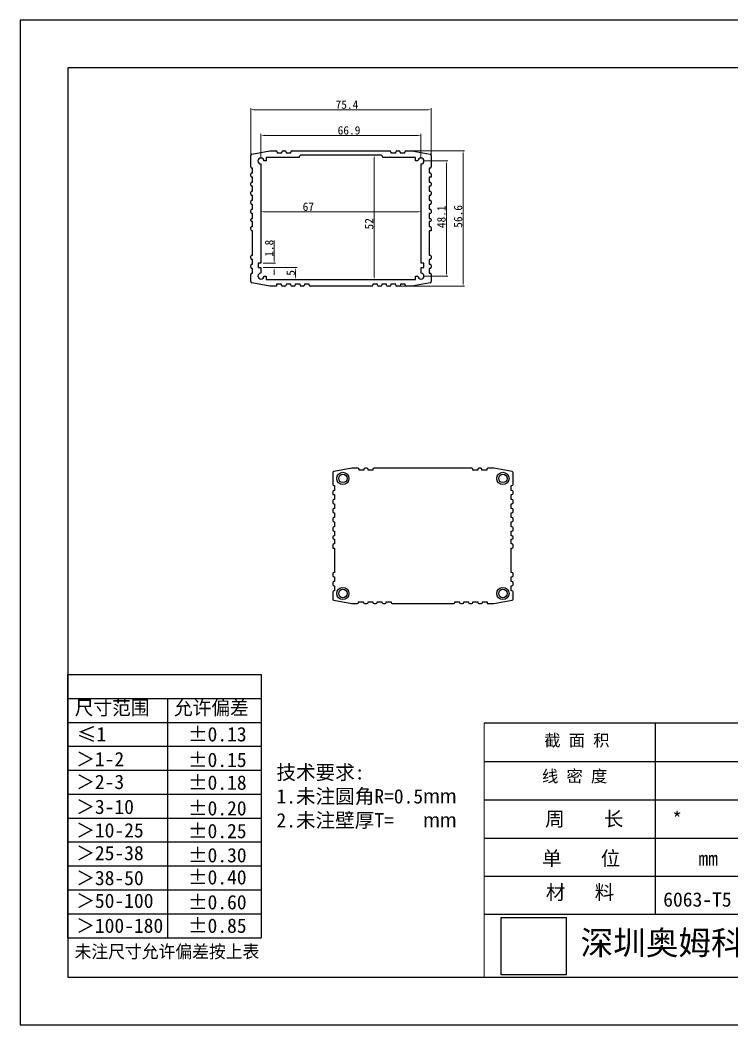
# Model space of a CAD drawing. Header units: millimetres. Extents: x 2693 to 3287, y 268 to 688.
# Drawn here: x 2693.1 to 2990.6, y 267.8 to 687.8 of the extents above; entities that cross this region are included whole.
import ezdxf

# ---------------------------------------------------------------- set-up
doc = ezdxf.new("R2010")
doc.units = ezdxf.units.MM
doc.header["$PDMODE"] = 2
doc.header["$PDSIZE"] = 3
doc.dimstyles.new('ISO-25$0', dxfattribs={"dimtxt": 3.5, "dimasz": 1.5, "dimexe": 0.6, "dimexo": 1, "dimgap": 0.3, "dimtad": 1, "dimdsep": 46, "dimtxsty": 'Standard', "dimcen": 0, "dimaunit": 1, "dimadec": 0, "dimazin": 3, "dimtfac": 1, "dimtofl": 0, "dimtmove": 0, "dimatfit": 3, "dimfxl": 1, "dimlwd": 9, "dimlwe": 9, "dimarcsym": 0})
picture_1 = doc.add_image_def('image1.png', size_in_pixel=(283, 248))

# ---------------------------------------------------------------- blocks, each defined once
blk = doc.blocks.new('*D1')
at = {"color": 0, "lineweight": 9}
for p, q in [((2793.78, 629.96), (2793.78, 640.26)), ((2795.28, 639.66), (2859.18, 639.66)), ((2860.68, 629.96), (2860.68, 640.26))]:
    blk.add_line(p, q, dxfattribs=at)
at = {"color": 0}
for points in [[(2795.28, 639.91), (2795.28, 639.41), (2793.78, 639.66)], [(2859.18, 639.91), (2859.18, 639.41), (2860.68, 639.66)]]:
    blk.add_solid(points, dxfattribs=at)
at = {"layer": 'Defpoints', "color": 0}
for p in [(2860.68, 639.66), (2793.78, 628.96), (2860.68, 628.96)]:
    blk.add_point(p, dxfattribs=at)
at = {"color": 0, "insert": (2830.61, 641.74), "char_height": 3.5, "attachment_point": 5}
blk.add_mtext('66.9', dxfattribs=at)
blk = doc.blocks.new('*D2')
at = {"color": 0, "lineweight": 9}
for p, q in [((2789.53, 629.88), (2789.53, 650.98)), ((2791.03, 650.38), (2863.43, 650.38)), ((2864.93, 629.88), (2864.93, 650.98))]:
    blk.add_line(p, q, dxfattribs=at)
at = {"color": 0}
for points in [[(2791.03, 650.63), (2791.03, 650.13), (2789.53, 650.38)], [(2863.43, 650.63), (2863.43, 650.13), (2864.93, 650.38)]]:
    blk.add_solid(points, dxfattribs=at)
at = {"layer": 'Defpoints', "color": 0}
for p in [(2864.93, 650.38), (2789.53, 628.88), (2864.93, 628.88)]:
    blk.add_point(p, dxfattribs=at)
at = {"color": 0, "insert": (2829.75, 652.5), "char_height": 3.5, "attachment_point": 5}
blk.add_mtext('75.4', dxfattribs=at)
blk = doc.blocks.new('*D3')
at = {"color": 0, "lineweight": 9}
for p, q in [((2793.73, 607.96), (2793.73, 608.33)), ((2795.23, 607.73), (2859.23, 607.73)), ((2860.73, 607.96), (2860.73, 608.33))]:
    blk.add_line(p, q, dxfattribs=at)
at = {"color": 0}
for points in [[(2795.23, 607.98), (2795.23, 607.48), (2793.73, 607.73)], [(2859.23, 607.98), (2859.23, 607.48), (2860.73, 607.73)]]:
    blk.add_solid(points, dxfattribs=at)
at = {"layer": 'Defpoints', "color": 0}
for p in [(2793.73, 606.96), (2860.73, 607.73), (2860.73, 606.96)]:
    blk.add_point(p, dxfattribs=at)
at = {"color": 0, "insert": (2813.61, 609.81), "char_height": 3.5, "attachment_point": 5}
blk.add_mtext('67', dxfattribs=at)
blk = doc.blocks.new('*D4')
at = {"color": 0, "lineweight": 9}
for p, q in [((2828.23, 631.41), (2841.72, 631.41)), ((2841.12, 629.91), (2841.12, 580.91)), ((2828.23, 579.41), (2841.72, 579.41))]:
    blk.add_line(p, q, dxfattribs=at)
at = {"color": 0}
for points in [[(2840.87, 629.91), (2841.37, 629.91), (2841.12, 631.41)], [(2840.87, 580.91), (2841.37, 580.91), (2841.12, 579.41)]]:
    blk.add_solid(points, dxfattribs=at)
at = {"layer": 'Defpoints', "color": 0}
for p in [(2827.23, 631.41), (2827.23, 579.41), (2841.12, 579.41)]:
    blk.add_point(p, dxfattribs=at)
at = {"color": 0, "insert": (2839.03, 602.7), "char_height": 3.5, "attachment_point": 5, "rotation": 90}
blk.add_mtext('52', dxfattribs=at)
blk = doc.blocks.new('*D5')
at = {"color": 0, "lineweight": 9}
for p, q in [((2856.68, 633.21), (2878.89, 633.21)), ((2878.29, 631.71), (2878.29, 578.11)), ((2852.13, 576.61), (2878.89, 576.61))]:
    blk.add_line(p, q, dxfattribs=at)
at = {"color": 0}
for points in [[(2878.04, 631.71), (2878.54, 631.71), (2878.29, 633.21)], [(2878.04, 578.11), (2878.54, 578.11), (2878.29, 576.61)]]:
    blk.add_solid(points, dxfattribs=at)
at = {"layer": 'Defpoints', "color": 0}
for p in [(2855.68, 633.21), (2851.13, 576.61), (2878.29, 576.61)]:
    blk.add_point(p, dxfattribs=at)
at = {"color": 0, "insert": (2876.21, 605.79), "char_height": 3.5, "attachment_point": 5, "rotation": 90}
blk.add_mtext('56.6', dxfattribs=at)
blk = doc.blocks.new('*D6')
at = {"color": 0, "lineweight": 9}
for p, q in [((2861.68, 628.96), (2871.94, 628.96)), ((2871.34, 627.46), (2871.34, 582.36)), ((2861.68, 580.86), (2871.94, 580.86))]:
    blk.add_line(p, q, dxfattribs=at)
at = {"color": 0}
for points in [[(2871.09, 627.46), (2871.59, 627.46), (2871.34, 628.96)], [(2871.09, 582.36), (2871.59, 582.36), (2871.34, 580.86)]]:
    blk.add_solid(points, dxfattribs=at)
at = {"layer": 'Defpoints', "color": 0}
for p in [(2860.68, 628.96), (2860.68, 580.86), (2871.34, 580.86)]:
    blk.add_point(p, dxfattribs=at)
at = {"color": 0, "insert": (2869.22, 605.63), "char_height": 3.5, "attachment_point": 5, "rotation": 90}
blk.add_mtext('48.1', dxfattribs=at)
blk = doc.blocks.new('*D7')
at = {"color": 0, "lineweight": 9}
for p, q in [((2799.32, 587.71), (2799.32, 595.71)), ((2794.73, 586.21), (2799.92, 586.21)), ((2794.73, 584.41), (2799.92, 584.41)), ((2799.32, 582.91), (2799.32, 581.41))]:
    blk.add_line(p, q, dxfattribs=at)
at = {"color": 0}
for points in [[(2799.07, 587.71), (2799.57, 587.71), (2799.32, 586.21)], [(2799.07, 582.91), (2799.57, 582.91), (2799.32, 584.41)]]:
    blk.add_solid(points, dxfattribs=at)
at = {"layer": 'Defpoints', "color": 0}
for p in [(2793.73, 586.21), (2793.73, 584.41), (2799.32, 584.41)]:
    blk.add_point(p, dxfattribs=at)
at = {"color": 0, "insert": (2797.23, 592.46), "char_height": 3.5, "attachment_point": 5, "rotation": 90}
blk.add_mtext('1.8', dxfattribs=at)
blk = doc.blocks.new('*D8')
at = {"color": 0, "lineweight": 9}
for p, q in [((2794.73, 584.41), (2808.9, 584.41)), ((2808.3, 582.91), (2808.3, 580.91)), ((2797.03, 579.41), (2808.9, 579.41))]:
    blk.add_line(p, q, dxfattribs=at)
at = {"color": 0}
for points in [[(2808.05, 582.91), (2808.55, 582.91), (2808.3, 584.41)], [(2808.05, 580.91), (2808.55, 580.91), (2808.3, 579.41)]]:
    blk.add_solid(points, dxfattribs=at)
at = {"layer": 'Defpoints', "color": 0}
for p in [(2793.73, 584.41), (2796.03, 579.41), (2808.3, 579.41)]:
    blk.add_point(p, dxfattribs=at)
at = {"color": 0, "insert": (2806.22, 582.18), "char_height": 3.5, "attachment_point": 5, "rotation": 90}
blk.add_mtext('5', dxfattribs=at)

msp = doc.modelspace()

# ---------------------------------------------------------------- linework, layer by layer
at = {"color": 7, "linetype": 'Continuous'}
for p, q in [((2789.527, 626.465), (2789.527, 631.29)), ((2789.935, 631.782), (2797.527, 633.205)), ((2796.027, 630.405), (2796.027, 628.955)), ((2809.727, 630.405), (2796.027, 630.405)), ((2797.527, 633.205), (2800.027, 633.205)), ((2800.527, 632.705), (2800.527, 632.405)), ((2800.527, 632.405), (2802.527, 632.405)), ((2802.527, 632.405), (2802.527, 632.705)), ((2803.027, 633.205), (2803.827, 633.205)), ((2804.327, 632.705), (2804.327, 632.405)), ((2804.327, 632.405), (2806.327, 632.405)), ((2806.327, 632.405), (2806.327, 632.705)), ((2806.827, 633.205), (2847.627, 633.205)), ((2843.727, 631.405), (2810.727, 631.405)), ((2858.427, 630.405), (2844.727, 630.405)), ((2848.127, 632.705), (2848.127, 632.405)), ((2848.127, 632.405), (2850.127, 632.405)), ((2850.127, 632.405), (2850.127, 632.705)), ((2850.627, 633.205), (2851.427, 633.205)), ((2851.927, 632.705), (2851.927, 632.405)), ((2851.927, 632.405), (2853.927, 632.405)), ((2853.927, 632.405), (2853.927, 632.705)), ((2854.427, 633.205), (2856.927, 633.205)), ((2856.927, 633.205), (2864.52, 631.782)), ((2858.427, 628.955), (2858.427, 630.405)), ((2864.927, 631.29), (2864.927, 626.465)), ((2790.327, 625.965), (2790.027, 625.965)), ((2790.327, 623.965), (2790.327, 625.965)), ((2793.727, 627.706), (2793.727, 586.205)), ((2796.027, 628.955), (2795.027, 628.955)), ((2859.427, 628.955), (2858.427, 628.955)), ((2860.727, 586.205), (2860.727, 627.706)), ((2864.127, 625.965), (2864.127, 623.965)), ((2864.427, 625.965), (2864.127, 625.965)), ((2789.527, 622.665), (2789.527, 623.465)), ((2790.027, 623.965), (2790.327, 623.965)), ((2790.327, 622.165), (2790.027, 622.165)), ((2790.327, 620.165), (2790.327, 622.165)), ((2864.127, 623.965), (2864.427, 623.965)), ((2864.927, 622.165), (2864.127, 622.165)), ((2864.127, 622.165), (2864.127, 620.165)), ((2864.927, 623.465), (2864.927, 622.165)), ((2789.527, 618.865), (2789.527, 619.665)), ((2790.027, 620.165), (2790.327, 620.165)), ((2790.327, 618.365), (2790.027, 618.365)), ((2790.327, 616.365), (2790.327, 618.365)), ((2864.127, 620.165), (2864.427, 620.165)), ((2864.427, 618.365), (2864.127, 618.365)), ((2864.127, 618.365), (2864.127, 616.365)), ((2864.927, 619.665), (2864.927, 618.865)), ((2789.527, 615.065), (2789.527, 615.865)), ((2790.027, 616.365), (2790.327, 616.365)), ((2790.327, 614.565), (2790.027, 614.565)), ((2790.327, 612.565), (2790.327, 614.565)), ((2864.127, 616.365), (2864.427, 616.365)), ((2864.427, 614.565), (2864.127, 614.565)), ((2864.127, 614.565), (2864.127, 612.565)), ((2864.927, 615.865), (2864.927, 615.065)), ((2789.527, 611.265), (2789.527, 612.065)), ((2790.027, 612.565), (2790.327, 612.565)), ((2790.327, 610.765), (2790.027, 610.765)), ((2790.327, 608.765), (2790.327, 610.765)), ((2864.127, 612.565), (2864.427, 612.565)), ((2864.427, 610.765), (2864.127, 610.765)), ((2864.127, 610.765), (2864.127, 608.765)), ((2864.927, 612.065), (2864.927, 611.265)), ((2789.527, 607.465), (2789.527, 608.265)), ((2790.027, 608.765), (2790.327, 608.765)), ((2790.327, 606.965), (2790.027, 606.965)), ((2790.027, 604.965), (2790.327, 604.965)), ((2790.327, 604.965), (2790.327, 606.965)), ((2864.127, 608.765), (2864.427, 608.765)), ((2864.427, 606.965), (2864.127, 606.965)), ((2864.127, 606.965), (2864.127, 604.965)), ((2864.127, 604.965), (2864.427, 604.965)), ((2864.927, 608.265), (2864.927, 607.465)), ((2789.527, 604.123), (2789.527, 604.465)), ((2789.527, 600.323), (2789.527, 601.123)), ((2790.327, 603.623), (2790.027, 603.623)), ((2790.027, 601.623), (2790.327, 601.623)), ((2790.327, 601.623), (2790.327, 603.623)), ((2864.427, 603.623), (2864.127, 603.623)), ((2864.127, 603.623), (2864.127, 601.623)), ((2864.127, 601.623), (2864.427, 601.623)), ((2864.927, 604.465), (2864.927, 604.123)), ((2864.927, 601.123), (2864.927, 599.823)), ((2790.327, 599.823), (2790.027, 599.823)), ((2790.327, 589.633), (2790.327, 599.823)), ((2864.927, 599.823), (2864.127, 599.823)), ((2864.127, 599.823), (2864.127, 589.633)), ((2789.527, 588.333), (2789.527, 589.133)), ((2790.027, 589.633), (2790.327, 589.633)), ((2864.127, 589.633), (2864.427, 589.633)), ((2864.927, 589.133), (2864.927, 588.333)), ((2789.527, 584.533), (2789.527, 585.333)), ((2790.327, 587.833), (2790.027, 587.833)), ((2790.027, 585.833), (2790.327, 585.833)), ((2790.327, 584.033), (2790.027, 584.033)), ((2790.327, 585.833), (2790.327, 587.833)), ((2790.327, 582.033), (2790.327, 584.033)), ((2792.596, 586.205), (2792.596, 584.405)), ((2793.727, 586.205), (2792.596, 586.205)), ((2792.596, 584.405), (2793.727, 584.405)), ((2793.727, 584.405), (2793.727, 582.104)), ((2861.859, 586.205), (2860.727, 586.205)), ((2860.727, 584.405), (2861.859, 584.405)), ((2860.727, 582.104), (2860.727, 584.405)), ((2861.859, 584.405), (2861.859, 586.205)), ((2864.427, 587.833), (2864.127, 587.833)), ((2864.127, 587.833), (2864.127, 585.833)), ((2864.127, 585.833), (2864.427, 585.833)), ((2864.427, 584.033), (2864.127, 584.033)), ((2864.127, 584.033), (2864.127, 582.033)), ((2864.927, 585.333), (2864.927, 584.533)), ((2789.527, 578.52), (2789.527, 581.533)), ((2790.027, 582.033), (2790.327, 582.033)), ((2795.027, 580.855), (2796.027, 580.855)), ((2796.027, 580.855), (2796.027, 579.405)), ((2858.427, 580.855), (2859.427, 580.855)), ((2858.427, 579.405), (2858.427, 580.855)), ((2864.127, 582.033), (2864.427, 582.033)), ((2864.927, 581.533), (2864.927, 578.52)), ((2797.527, 576.605), (2789.935, 578.029)), ((2796.027, 579.405), (2858.427, 579.405)), ((2800.332, 576.605), (2797.527, 576.605)), ((2800.332, 577.405), (2800.332, 576.605)), ((2802.332, 577.405), (2800.332, 577.405)), ((2802.332, 577.105), (2802.332, 577.405)), ((2803.827, 576.605), (2802.832, 576.605)), ((2804.327, 577.405), (2804.327, 577.105)), ((2806.327, 577.405), (2804.327, 577.405)), ((2806.327, 577.105), (2806.327, 577.405)), ((2807.627, 576.605), (2806.827, 576.605)), ((2808.127, 577.405), (2808.127, 577.105)), ((2810.127, 577.405), (2808.127, 577.405)), ((2810.127, 577.105), (2810.127, 577.405)), ((2811.427, 576.605), (2810.627, 576.605)), ((2811.927, 577.405), (2811.927, 577.105)), ((2813.927, 577.405), (2811.927, 577.405)), ((2813.927, 577.105), (2813.927, 577.405)), ((2840.027, 576.605), (2814.427, 576.605)), ((2842.527, 577.405), (2840.527, 577.405)), ((2840.527, 577.405), (2840.527, 577.105)), ((2842.527, 577.105), (2842.527, 577.405)), ((2843.827, 576.605), (2843.027, 576.605)), ((2846.327, 577.405), (2844.327, 577.405)), ((2844.327, 577.405), (2844.327, 577.105)), ((2846.327, 577.105), (2846.327, 577.405)), ((2847.627, 576.605), (2846.827, 576.605)), ((2850.127, 577.405), (2848.127, 577.405)), ((2848.127, 577.405), (2848.127, 577.105)), ((2850.127, 577.105), (2850.127, 577.405)), ((2851.623, 576.605), (2850.627, 576.605)), ((2854.123, 577.405), (2852.123, 577.405)), ((2852.123, 577.405), (2852.123, 577.105)), ((2854.123, 577.105), (2854.123, 577.405)), ((2856.927, 576.605), (2854.623, 576.605)), ((2864.52, 578.029), (2856.927, 576.605)), ((2831.786, 500.521), (2824.194, 499.097)), ((2834.286, 500.521), (2831.786, 500.521)), ((2834.786, 499.721), (2834.786, 500.021)), ((2836.786, 500.021), (2836.786, 499.721)), ((2838.086, 500.521), (2837.286, 500.521)), ((2838.586, 499.721), (2838.586, 500.021)), ((2840.586, 500.021), (2840.586, 499.721)), ((2881.886, 500.521), (2841.086, 500.521)), ((2882.386, 499.721), (2882.386, 500.021)), ((2884.386, 500.021), (2884.386, 499.721)), ((2885.686, 500.521), (2884.886, 500.521)), ((2886.186, 499.721), (2886.186, 500.021)), ((2888.186, 500.021), (2888.186, 499.721)), ((2891.186, 500.521), (2888.686, 500.521)), ((2898.778, 499.097), (2891.186, 500.521)), ((2823.786, 498.606), (2823.786, 493.781)), ((2836.786, 499.721), (2834.786, 499.721)), ((2840.586, 499.721), (2838.586, 499.721)), ((2884.386, 499.721), (2882.386, 499.721)), ((2888.186, 499.721), (2886.186, 499.721)), ((2899.186, 493.781), (2899.186, 498.606)), ((2824.286, 493.281), (2824.586, 493.281)), ((2824.586, 493.281), (2824.586, 491.281)), ((2898.386, 493.281), (2898.686, 493.281)), ((2898.386, 491.281), (2898.386, 493.281)), ((2823.786, 490.781), (2823.786, 489.481)), ((2823.786, 489.481), (2824.586, 489.481)), ((2824.586, 491.281), (2824.286, 491.281)), ((2824.586, 487.481), (2824.286, 487.481)), ((2824.586, 489.481), (2824.586, 487.481)), ((2898.686, 491.281), (2898.386, 491.281)), ((2898.386, 489.481), (2898.686, 489.481)), ((2898.386, 487.481), (2898.386, 489.481)), ((2898.686, 487.481), (2898.386, 487.481)), ((2899.186, 489.981), (2899.186, 490.781)), ((2823.786, 486.981), (2823.786, 486.181)), ((2823.786, 483.181), (2823.786, 482.381)), ((2824.286, 485.681), (2824.586, 485.681)), ((2824.586, 483.681), (2824.286, 483.681)), ((2824.586, 485.681), (2824.586, 483.681)), ((2898.386, 485.681), (2898.686, 485.681)), ((2898.386, 483.681), (2898.386, 485.681)), ((2898.686, 483.681), (2898.386, 483.681)), ((2899.186, 486.181), (2899.186, 486.981)), ((2899.186, 482.381), (2899.186, 483.181)), ((2823.786, 479.381), (2823.786, 478.581)), ((2824.286, 481.881), (2824.586, 481.881)), ((2824.586, 479.881), (2824.286, 479.881)), ((2824.586, 481.881), (2824.586, 479.881)), ((2898.386, 481.881), (2898.686, 481.881)), ((2898.386, 479.881), (2898.386, 481.881)), ((2898.686, 479.881), (2898.386, 479.881)), ((2899.186, 478.581), (2899.186, 479.381)), ((2823.786, 475.581), (2823.786, 474.781)), ((2824.286, 478.081), (2824.586, 478.081)), ((2824.586, 476.081), (2824.286, 476.081)), ((2824.586, 478.081), (2824.586, 476.081)), ((2898.386, 478.081), (2898.686, 478.081)), ((2898.386, 476.081), (2898.386, 478.081)), ((2898.686, 476.081), (2898.386, 476.081)), ((2899.186, 474.781), (2899.186, 475.581)), ((2823.786, 471.781), (2823.786, 471.438)), ((2824.286, 474.281), (2824.586, 474.281)), ((2824.586, 472.281), (2824.286, 472.281)), ((2824.286, 470.938), (2824.586, 470.938)), ((2824.586, 474.281), (2824.586, 472.281)), ((2824.586, 470.938), (2824.586, 468.938)), ((2898.386, 474.281), (2898.686, 474.281)), ((2898.386, 472.281), (2898.386, 474.281)), ((2898.686, 472.281), (2898.386, 472.281)), ((2898.386, 470.938), (2898.686, 470.938)), ((2898.386, 468.938), (2898.386, 470.938)), ((2899.186, 471.438), (2899.186, 471.781)), ((2823.786, 468.438), (2823.786, 467.138)), ((2823.786, 467.138), (2824.586, 467.138)), ((2824.586, 468.938), (2824.286, 468.938)), ((2824.586, 467.138), (2824.586, 456.948)), ((2898.686, 468.938), (2898.386, 468.938)), ((2898.386, 467.138), (2898.686, 467.138)), ((2898.386, 456.948), (2898.386, 467.138)), ((2899.186, 467.638), (2899.186, 468.438)), ((2823.786, 456.448), (2823.786, 455.648)), ((2824.586, 456.948), (2824.286, 456.948)), ((2824.286, 455.148), (2824.586, 455.148)), ((2824.586, 455.148), (2824.586, 453.148)), ((2898.686, 456.948), (2898.386, 456.948)), ((2898.386, 455.148), (2898.686, 455.148)), ((2898.386, 453.148), (2898.386, 455.148)), ((2899.186, 455.648), (2899.186, 456.448)), ((2823.786, 452.648), (2823.786, 451.848)), ((2824.586, 453.148), (2824.286, 453.148)), ((2824.286, 451.348), (2824.586, 451.348)), ((2824.586, 451.348), (2824.586, 449.348)), ((2898.686, 453.148), (2898.386, 453.148)), ((2898.386, 451.348), (2898.686, 451.348)), ((2898.386, 449.348), (2898.386, 451.348)), ((2899.186, 451.848), (2899.186, 452.648)), ((2823.786, 448.848), (2823.786, 445.836)), ((2824.194, 445.344), (2831.786, 443.921)), ((2824.586, 449.348), (2824.286, 449.348)), ((2891.186, 443.921), (2898.778, 445.344)), ((2898.686, 449.348), (2898.386, 449.348)), ((2899.186, 445.836), (2899.186, 448.848)), ((2831.786, 443.921), (2834.091, 443.921)), ((2834.591, 444.721), (2836.591, 444.721)), ((2834.591, 444.421), (2834.591, 444.721)), ((2836.591, 444.721), (2836.591, 444.421)), ((2837.091, 443.921), (2838.086, 443.921)), ((2838.586, 444.721), (2840.586, 444.721)), ((2838.586, 444.421), (2838.586, 444.721)), ((2840.586, 444.721), (2840.586, 444.421)), ((2841.086, 443.921), (2841.886, 443.921)), ((2842.386, 444.721), (2844.386, 444.721)), ((2842.386, 444.421), (2842.386, 444.721)), ((2844.386, 444.721), (2844.386, 444.421)), ((2844.886, 443.921), (2845.686, 443.921)), ((2846.186, 444.721), (2848.186, 444.721)), ((2846.186, 444.421), (2846.186, 444.721)), ((2848.186, 444.721), (2848.186, 444.421)), ((2848.686, 443.921), (2874.286, 443.921)), ((2874.786, 444.721), (2876.786, 444.721)), ((2874.786, 444.421), (2874.786, 444.721)), ((2876.786, 444.721), (2876.786, 444.421)), ((2877.286, 443.921), (2878.086, 443.921)), ((2878.586, 444.721), (2880.586, 444.721)), ((2878.586, 444.421), (2878.586, 444.721)), ((2880.586, 444.721), (2880.586, 444.421)), ((2881.086, 443.921), (2881.886, 443.921)), ((2882.386, 444.721), (2884.386, 444.721)), ((2882.386, 444.421), (2882.386, 444.721)), ((2884.386, 444.721), (2884.386, 444.421)), ((2884.886, 443.921), (2885.881, 443.921)), ((2886.381, 444.721), (2888.381, 444.721)), ((2886.381, 444.421), (2886.381, 444.721)), ((2888.381, 444.721), (2888.381, 443.921)), ((2888.381, 443.921), (2891.186, 443.921))]:
    msp.add_line(p, q, dxfattribs=at)
for p, q in [((2713.121, 304.307), (2713.121, 414.307)), ((2713.121, 414.307), (2793.939, 414.307)), ((2793.939, 414.307), (2793.939, 304.307)), ((2713.121, 404.307), (2793.939, 404.307)), ((2754.853, 304.307), (2754.853, 404.307)), ((2713.121, 394.307), (2793.939, 394.307)), ((2713.121, 384.307), (2793.939, 384.307)), ((2713.121, 374.307), (2793.939, 374.307)), ((2713.121, 364.307), (2793.939, 364.307)), ((2713.121, 354.307), (2793.939, 354.307)), ((2713.121, 344.307), (2793.939, 344.307)), ((2713.121, 334.307), (2793.939, 334.307)), ((2713.121, 324.307), (2793.939, 324.307)), ((2713.121, 314.307), (2793.939, 314.307)), ((2713.121, 304.307), (2793.939, 304.307))]:
    msp.add_line(p, q)
at = {"lineweight": -3}
for p, q in [((3267.121, 393.947), (2887.121, 393.947)), ((2958.55, 393.947), (2958.55, 313.947)), ((2887.121, 377.947), (3267.121, 377.947)), ((2887.121, 361.947), (3009.978, 361.947)), ((2887.121, 345.947), (3009.978, 345.947)), ((2887.121, 329.947), (3267.121, 329.947)), ((3267.121, 313.947), (2887.121, 313.947))]:
    msp.add_line(p, q, dxfattribs=at)
at = {"lineweight": 9, "ltscale": 0.25}
msp.add_line((2887.121, 393.947), (2887.121, 287.843), dxfattribs=at)
for points in [[(3287.121, 267.843), (3287.121, 687.843), (2693.121, 687.843), (2693.121, 267.843)], [(2713.121, 287.843), (3267.121, 287.843), (3267.121, 667.843), (2713.121, 667.843)]]:
    msp.add_lwpolyline(points, close=True)
at = {"color": 7, "linetype": 'Continuous'}
for centre, radius in [((2828.036, 496.271), 2.55), ((2828.036, 496.271), 1.75), ((2894.936, 496.271), 2.55), ((2894.936, 496.271), 1.75), ((2828.036, 448.171), 2.55), ((2828.036, 448.171), 1.75), ((2894.936, 448.171), 2.55), ((2894.936, 448.171), 1.75)]:
    msp.add_circle(centre, radius, dxfattribs=at)
for centre, radius, start, end in [((2790.027, 631.29), 0.5, 100.61966, 180), ((2793.777, 628.955), 1.25, 0, 267.70756), ((2800.027, 632.705), 0.5, 0, 90), ((2803.027, 632.705), 0.5, 90, 180), ((2803.827, 632.705), 0.5, 0, 90), ((2806.827, 632.705), 0.5, 90, 180), ((2810.727, 630.405), 1, 90, 180), ((2843.727, 630.405), 1, 0, 90), ((2847.627, 632.705), 0.5, 0, 90), ((2850.627, 632.705), 0.5, 90, 180), ((2851.427, 632.705), 0.5, 0, 90), ((2854.427, 632.705), 0.5, 90, 180), ((2860.677, 628.955), 1.25, 272.29244, 180), ((2864.427, 631.29), 0.5, 0, 79.38034), ((2790.027, 626.465), 0.5, 180, 270), ((2864.427, 626.465), 0.5, 270, 0), ((2790.027, 623.465), 0.5, 90, 180), ((2790.027, 622.665), 0.5, 180, 270), ((2864.427, 623.465), 0.5, 0, 90), ((2790.027, 619.665), 0.5, 90, 180), ((2790.027, 618.865), 0.5, 180, 270), ((2864.427, 619.665), 0.5, 0, 90), ((2864.427, 618.865), 0.5, 270, 0), ((2790.027, 615.865), 0.5, 90, 180), ((2790.027, 615.065), 0.5, 180, 270), ((2864.427, 615.865), 0.5, 0, 90), ((2864.427, 615.065), 0.5, 270, 0), ((2790.027, 612.065), 0.5, 90, 180), ((2790.027, 611.265), 0.5, 180, 270), ((2864.427, 612.065), 0.5, 0, 90), ((2864.427, 611.265), 0.5, 270, 0), ((2790.027, 608.265), 0.5, 90, 180), ((2790.027, 607.465), 0.5, 180, 270), ((2790.027, 604.465), 0.5, 90, 180), ((2864.427, 608.265), 0.5, 0, 90), ((2864.427, 607.465), 0.5, 270, 0), ((2864.427, 604.465), 0.5, 0, 90), ((2790.027, 604.123), 0.5, 180, 270), ((2790.027, 601.123), 0.5, 90, 180), ((2864.427, 604.123), 0.5, 270, 0), ((2864.427, 601.123), 0.5, 0, 90), ((2790.027, 600.323), 0.5, 180, 270), ((2790.027, 589.133), 0.5, 90, 180), ((2790.027, 588.333), 0.5, 180, 270), ((2864.427, 589.133), 0.5, 0, 90), ((2864.427, 588.333), 0.5, 270, 0), ((2790.027, 585.333), 0.5, 90, 180), ((2790.027, 584.533), 0.5, 180, 270), ((2864.427, 585.333), 0.5, 0, 90), ((2864.427, 584.533), 0.5, 270, 0), ((2790.027, 581.533), 0.5, 90, 180), ((2793.777, 580.855), 1.25, 92.29244, 0), ((2860.677, 580.855), 1.25, 180, 87.70756), ((2864.427, 581.533), 0.5, 0, 90), ((2790.027, 578.52), 0.5, 180, 259.38034), ((2802.832, 577.105), 0.5, 180, 270), ((2803.827, 577.105), 0.5, 270, 0), ((2806.827, 577.105), 0.5, 180, 270), ((2807.627, 577.105), 0.5, 270, 0), ((2810.627, 577.105), 0.5, 180, 270), ((2811.427, 577.105), 0.5, 270, 0), ((2814.427, 577.105), 0.5, 180, 270), ((2840.027, 577.105), 0.5, 270, 0), ((2843.027, 577.105), 0.5, 180, 270), ((2843.827, 577.105), 0.5, 270, 0), ((2846.827, 577.105), 0.5, 180, 270), ((2847.627, 577.105), 0.5, 270, 0), ((2850.627, 577.105), 0.5, 180, 270), ((2851.623, 577.105), 0.5, 270, 0), ((2854.623, 577.105), 0.5, 180, 270), ((2864.427, 578.52), 0.5, 280.61966, 0), ((2834.286, 500.021), 0.5, 0, 90), ((2837.286, 500.021), 0.5, 90, 180), ((2838.086, 500.021), 0.5, 0, 90), ((2841.086, 500.021), 0.5, 90, 180), ((2881.886, 500.021), 0.5, 0, 90), ((2884.886, 500.021), 0.5, 90, 180), ((2885.686, 500.021), 0.5, 0, 90), ((2888.686, 500.021), 0.5, 90, 180), ((2824.286, 498.606), 0.5, 100.61966, 180), ((2898.686, 498.606), 0.5, 0, 79.38034), ((2824.286, 493.781), 0.5, 180, 270), ((2898.686, 493.781), 0.5, 270, 0), ((2824.286, 490.781), 0.5, 90, 180), ((2824.286, 486.981), 0.5, 90, 180), ((2898.686, 490.781), 0.5, 0, 90), ((2898.686, 489.981), 0.5, 270, 0), ((2898.686, 486.981), 0.5, 0, 90), ((2824.286, 486.181), 0.5, 180, 270), ((2824.286, 483.181), 0.5, 90, 180), ((2898.686, 486.181), 0.5, 270, 0), ((2898.686, 483.181), 0.5, 0, 90), ((2824.286, 482.381), 0.5, 180, 270), ((2824.286, 479.381), 0.5, 90, 180), ((2898.686, 482.381), 0.5, 270, 0), ((2898.686, 479.381), 0.5, 0, 90), ((2824.286, 478.581), 0.5, 180, 270), ((2824.286, 475.581), 0.5, 90, 180), ((2824.286, 474.781), 0.5, 180, 270), ((2898.686, 478.581), 0.5, 270, 0), ((2898.686, 475.581), 0.5, 0, 90), ((2898.686, 474.781), 0.5, 270, 0), ((2824.286, 471.781), 0.5, 90, 180), ((2824.286, 471.438), 0.5, 180, 270), ((2898.686, 471.781), 0.5, 0, 90), ((2898.686, 471.438), 0.5, 270, 0), ((2824.286, 468.438), 0.5, 90, 180), ((2898.686, 468.438), 0.5, 0, 90), ((2898.686, 467.638), 0.5, 270, 0), ((2824.286, 456.448), 0.5, 90, 180), ((2824.286, 455.648), 0.5, 180, 270), ((2898.686, 456.448), 0.5, 0, 90), ((2898.686, 455.648), 0.5, 270, 0), ((2824.286, 452.648), 0.5, 90, 180), ((2824.286, 451.848), 0.5, 180, 270), ((2898.686, 452.648), 0.5, 0, 90), ((2898.686, 451.848), 0.5, 270, 0), ((2824.286, 448.848), 0.5, 90, 180), ((2824.286, 445.836), 0.5, 180, 259.38034), ((2898.686, 448.848), 0.5, 0, 90), ((2898.686, 445.836), 0.5, 280.61966, 0), ((2834.091, 444.421), 0.5, 270, 0), ((2837.091, 444.421), 0.5, 180, 270), ((2838.086, 444.421), 0.5, 270, 0), ((2841.086, 444.421), 0.5, 180, 270), ((2841.886, 444.421), 0.5, 270, 0), ((2844.886, 444.421), 0.5, 180, 270), ((2845.686, 444.421), 0.5, 270, 0), ((2848.686, 444.421), 0.5, 180, 270), ((2874.286, 444.421), 0.5, 270, 0), ((2877.286, 444.421), 0.5, 180, 270), ((2878.086, 444.421), 0.5, 270, 0), ((2881.086, 444.421), 0.5, 180, 270), ((2881.886, 444.421), 0.5, 270, 0), ((2884.886, 444.421), 0.5, 180, 270), ((2885.881, 444.421), 0.5, 270, 0)]:
    msp.add_arc(centre, radius, start, end, dxfattribs=at)

# ---------------------------------------------------------------- texts
at = {"attachment_point": 1}
for s, insert, char_height, width in [('\\fTxt|b0|i0|c134|p2;尺寸范围', (2716, 403.425), 6, 49.4868), ('\\fTxt|b0|i0|c134|p2;允许偏差', (2757.449, 403.425), 6, 49.4868), ('\\fTxt|b0|i0|c134|p2;≤1', (2716.877, 392.347), 6, 46.4608), ('%%p0.13', (2763.308, 392.347), 6, 41.9934), ('%%p0.15', (2763.308, 381.638), 6, 41.9934), ('\\fTxt|b0|i0|c134|p2;＞1-2', (2716.579, 381.936), 6, 50.3326), ('{\\fSimSun|b0|i0|c134|p2;技术要求:\\P1.未注圆角R=0.5\\fArial|b0|i0|c0|p32;mm\\fSimSun|b0|i0|c134|p2;\\P2.未注壁厚T=   \\fArial|b0|i0|c0|p32;mm}', (2800.273, 376.391), 6, 115.99911), ('\\fTxt|b0|i0|c134|p2;＞2-3', (2716.579, 372.416), 6, 50.3326), ('%%p0.18', (2763.308, 372.119), 6, 41.9934), ('\\fTxt|b0|i0|c134|p2;＞3-10', (2716.579, 362.005), 6, 50.3326), ('%%p0.20', (2763.308, 361.41), 6, 41.9934), ('\\fTxt|b0|i0|c134|p2;＞10-25', (2716.579, 352.188), 6, 50.3326), ('%%p0.25', (2763.308, 351.891), 6, 41.9934), ('\\fTxt|b0|i0|c134|p2;＞25-38', (2716.579, 342.669), 6, 50.3326), ('%%p0.30', (2763.308, 341.777), 6, 41.9934), ('\\fTxt|b0|i0|c134|p2;＞38-50', (2716.579, 332.257), 6, 50.3326), ('%%p0.40', (2763.308, 332.555), 6, 41.9934), ('\\fTxt|b0|i0|c134|p2;＞50-100', (2716.579, 322.738), 6, 50.3326), ('%%p0.60', (2763.308, 322.143), 6, 41.9934), ('\\fTxt|b0|i0|c134|p2;＞100-180', (2716.579, 312.327), 6, 50.3326), ('%%p0.85', (2763.308, 312.327), 6, 41.9934), ('\\fTxt|b0|i0|c134|p2;未注尺寸允许偏差按上表', (2715.886, 301.204), 5.4, 126.856)]:
    msp.add_mtext(s, dxfattribs=dict(at, insert=insert, char_height=char_height, width=width))
at = {"color": 3, "attachment_point": 1}
for s, insert, char_height, width in [('{\\fSimHei|b0|i0|c134|p2;\\C256;截 面 积}', (2912.213, 389.273), 5, 47.96823), ('{\\fSimHei|b0|i0|c134|p2;\\C256;线 密 度}', (2911.261, 374.301), 5, 35.16107), ('{\\fSimSun|b0|i0|c134|p2;\\C0;材   料}', (2912.862, 326.257), 6, 38.85807)]:
    msp.add_mtext(s, dxfattribs=dict(at, insert=insert, char_height=char_height, width=width))
at = {"char_height": 6, "attachment_point": 1}
for s, insert in [('{\\fSimSun|b0|i0|c134|p2;周    长     *}', (2912.583, 356.941)), ('{\\fSimSun|b0|i0|c134|p2;单    位        mm}', (2911.292, 340.432)), ('{\\fSimSun|b0|i0|c134|p2;6063-T5}', (2961.935, 323.274))]:
    msp.add_mtext(s, dxfattribs=dict(at, insert=insert))
at = {"lineweight": 9, "ltscale": 0.25, "insert": (2927.372, 307.161), "char_height": 10, "width": 366.98143, "attachment_point": 1}
msp.add_mtext('{\\fSimSun|b0|i0|c134|p2;深圳奥姆科电子有限公司}', dxfattribs=at)

# ---------------------------------------------------------------- dimensions: what is measured, and where the dimension line sits
for base, p1, p2, picture, middle in [((2864.927, 650.377), (2789.527, 628.878), (2864.927, 628.878), '*D2', (2829.752, 650.377)), ((2860.677, 639.656), (2793.777, 628.955), (2860.677, 628.955), '*D1', (2830.614, 639.656)), ((2860.727, 607.726), (2793.727, 606.956), (2860.727, 606.956), '*D3', (2813.611, 607.726))]:
    dim = msp.add_linear_dim(base=base, p1=p1, p2=p2, dimstyle='ISO-25$0')
    dim.commit()
    dim.dimension.update_dxf_attribs({"geometry": picture, "text_midpoint": middle, "dimtype": 160})
for base, p1, p2, picture, middle in [((2841.117, 579.405), (2827.227, 631.405), (2827.227, 579.405), '*D4', (2841.117, 602.698)), ((2878.293, 576.605), (2855.677, 633.205), (2851.125, 576.605), '*D5', (2878.293, 605.793)), ((2871.344, 580.855), (2860.677, 628.955), (2860.677, 580.855), '*D6', (2871.344, 605.631)), ((2799.317, 584.405), (2793.727, 586.205), (2793.727, 584.405), '*D7', (2799.317, 592.457)), ((2808.305, 579.405), (2793.727, 584.405), (2796.027, 579.405), '*D8', (2808.305, 582.178))]:
    dim = msp.add_linear_dim(base=base, p1=p1, p2=p2, angle=90, dimstyle='ISO-25$0')
    dim.commit()
    dim.dimension.update_dxf_attribs({"geometry": picture, "text_midpoint": middle, "dimtype": 160})

# ---------------------------------------------------------------- pictures from other files: only their frames are drawn
at = {"color": 18, "true_color": 0x000000}
image = msp.add_image(picture_1, insert=(2894.13, 288.823), size_in_units=(27.287, 23.912), dxfattribs=at)
image.dxf.flags = 7

doc.saveas('drawing.dxf')
